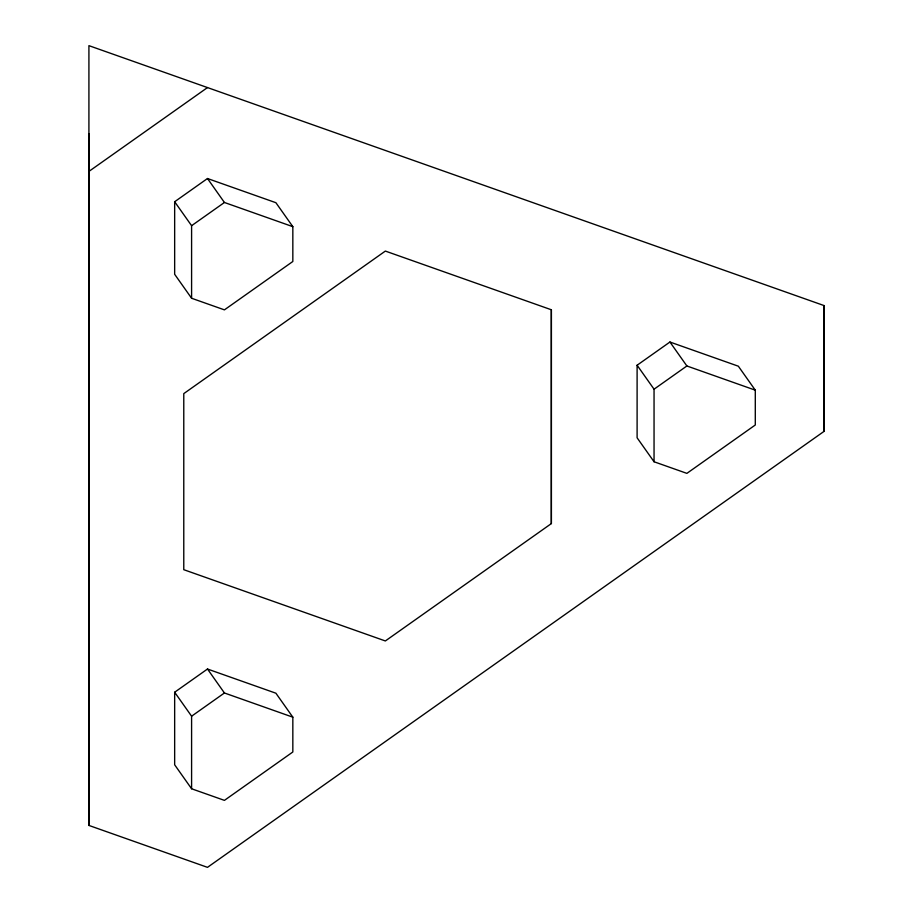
<?xml version="1.0" encoding="UTF-8"?>
<svg xmlns="http://www.w3.org/2000/svg" width="913" height="913" viewBox="0 0 913 913"><rect width="100%" height="100%" fill="white"/><g stroke="black" fill="none" stroke-linecap="round" stroke-linejoin="round"><path stroke-width="1.37" d="M88.915 825.432L88.915 45.65L824.085 305.581L824.085 431.347L207.491 867.35L88.915 825.432L88.915 133.686M174.657 692.237L174.657 764.797L191.593 788.764L224.427 800.37L292.833 751.992L292.833 717.173L275.897 693.207L207.491 669.024L174.657 692.237L191.593 716.203L191.593 788.764M174.657 201.739L174.657 274.288L191.593 298.254L224.427 309.861L292.833 261.495L292.833 226.664L275.897 202.709L207.491 178.514L174.657 201.739L191.593 225.694L191.593 298.254M551.361 523.583L551.361 309.769L385.354 251.075L183.775 393.617L183.775 569.689L385.354 640.96L551.361 523.583L551.361 309.769M637.103 365.234L637.103 437.795L654.05 461.761L686.884 473.368L755.291 424.99L755.291 390.171L738.343 366.204L669.937 342.021L637.103 365.234L654.05 389.2L654.05 461.761M88.915 171.416L207.491 87.568M191.593 225.694L224.427 202.481L292.833 226.664M191.593 716.203L224.427 692.978L292.833 717.173M654.05 389.2L686.884 365.976L755.291 390.171M669.937 342.021L686.884 365.976M207.491 178.514L224.427 202.481M207.491 669.024L224.427 692.978M824.085 305.581L824.085 431.347"/></g></svg>
